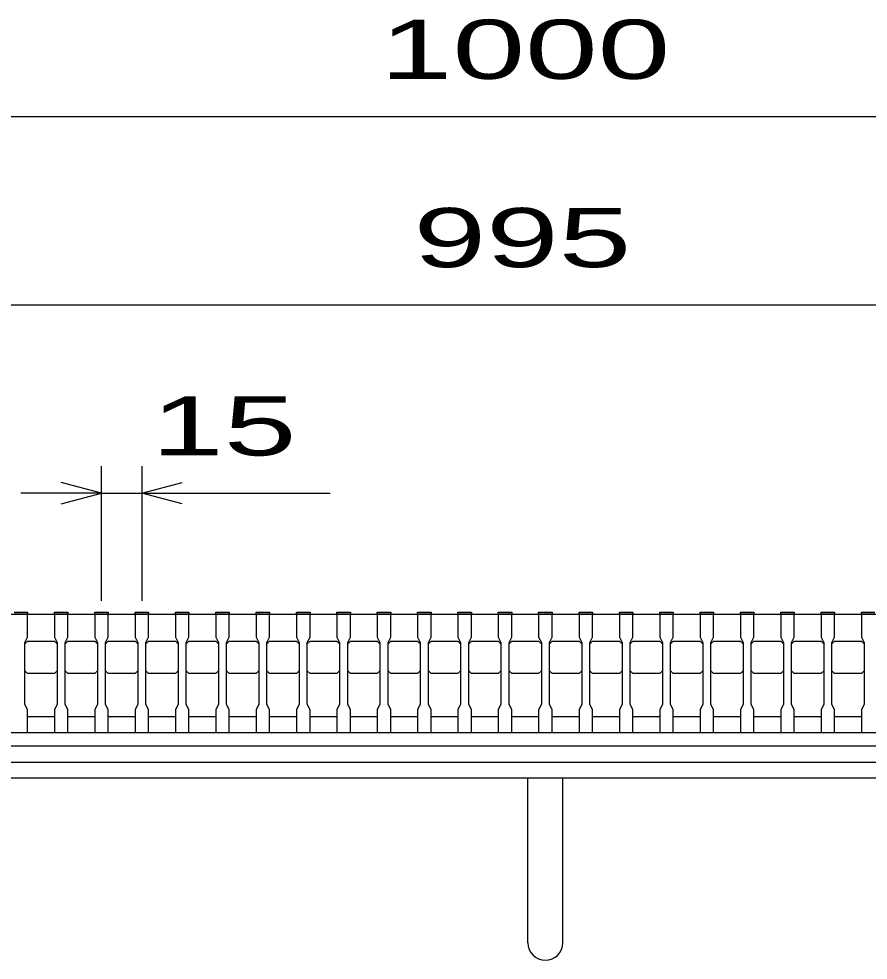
# Model space of a CAD drawing. Units: millimetres, scale not verified. Extents: x -1820 to 1731, y -1282 to 1054.
# Drawn here: x -1046.2 to -730.5, y -726.1 to -376.2 of the extents above; entities that cross this region are included whole.
import ezdxf
from ezdxf.enums import TextEntityAlignment as Align

# ---------------------------------------------------------------- set-up
doc = ezdxf.new("R2010")
doc.units = ezdxf.units.MM
doc.header["$LTSCALE"] = 10
for name, color, linetype, lineweight in [('16', 3, 'Continuous', 25), ('19', 6, 'Continuous', 25), ('22', 4, 'Continuous', 25)]:
    doc.layers.add(name, color=color, linetype=linetype, lineweight=lineweight)
doc.styles.add('ベクトル', font='')
doc.styles.get('ベクトル').set_extended_font_data('ベクトル')

msp = doc.modelspace()

# ---------------------------------------------------------------- linework, layer by layer
at = {"layer": '16'}
for p, q in [((-1348, -597.5), (-353, -597.5)), ((-1048, -596.8), (-1043, -596.8)), ((-1043, -597.5), (-1048, -597.5)), ((-1043, -596.8), (-1043, -597.5)), ((-1043, -606), (-1043, -597.5)), ((-1033, -597.5), (-1033, -596.8)), ((-1033, -596.8), (-1028, -596.8)), ((-1033, -597.5), (-1033, -606)), ((-1028, -597.5), (-1033, -597.5)), ((-1028, -596.8), (-1028, -597.5)), ((-1028, -606), (-1028, -597.5)), ((-1018, -597.5), (-1018, -596.8)), ((-1018, -596.8), (-1013, -596.8)), ((-1018, -597.5), (-1018, -606)), ((-1013, -597.5), (-1018, -597.5)), ((-1013, -596.8), (-1013, -597.5)), ((-1013, -606), (-1013, -597.5)), ((-1003, -597.5), (-1003, -596.8)), ((-1003, -596.8), (-998, -596.8)), ((-1003, -597.5), (-1003, -606)), ((-998, -597.5), (-1003, -597.5)), ((-998, -596.8), (-998, -597.5)), ((-998, -606), (-998, -597.5)), ((-988, -597.5), (-988, -596.8)), ((-988, -596.8), (-983, -596.8)), ((-988, -597.5), (-988, -606)), ((-983, -597.5), (-988, -597.5)), ((-983, -596.8), (-983, -597.5)), ((-983, -606), (-983, -597.5)), ((-973, -597.5), (-973, -596.8)), ((-973, -596.8), (-968, -596.8)), ((-973, -597.5), (-973, -606)), ((-968, -597.5), (-973, -597.5)), ((-968, -596.8), (-968, -597.5)), ((-968, -606), (-968, -597.5)), ((-958, -597.5), (-958, -596.8)), ((-958, -596.8), (-953, -596.8)), ((-958, -597.5), (-958, -606)), ((-953, -597.5), (-958, -597.5)), ((-953, -596.8), (-953, -597.5)), ((-953, -606), (-953, -597.5)), ((-943, -597.5), (-943, -596.8)), ((-943, -596.8), (-938, -596.8)), ((-943, -597.5), (-943, -606)), ((-938, -597.5), (-943, -597.5)), ((-938, -596.8), (-938, -597.5)), ((-938, -606), (-938, -597.5)), ((-928, -597.5), (-928, -596.8)), ((-928, -596.8), (-923, -596.8)), ((-928, -597.5), (-928, -606)), ((-923, -597.5), (-928, -597.5)), ((-923, -596.8), (-923, -597.5)), ((-923, -606), (-923, -597.5)), ((-913, -597.5), (-913, -596.8)), ((-913, -596.8), (-908, -596.8)), ((-913, -597.5), (-913, -606)), ((-908, -597.5), (-913, -597.5)), ((-908, -596.8), (-908, -597.5)), ((-908, -606), (-908, -597.5)), ((-898, -597.5), (-898, -596.8)), ((-898, -596.8), (-893, -596.8)), ((-898, -597.5), (-898, -606)), ((-893, -597.5), (-898, -597.5)), ((-893, -596.8), (-893, -597.5)), ((-893, -606), (-893, -597.5)), ((-883, -597.5), (-883, -596.8)), ((-883, -596.8), (-878, -596.8)), ((-883, -597.5), (-883, -606)), ((-878, -597.5), (-883, -597.5)), ((-878, -596.8), (-878, -597.5)), ((-878, -606), (-878, -597.5)), ((-868, -597.5), (-868, -596.8)), ((-868, -596.8), (-863, -596.8)), ((-868, -597.5), (-868, -606)), ((-863, -597.5), (-868, -597.5)), ((-863, -596.8), (-863, -597.5)), ((-863, -606), (-863, -597.5)), ((-853, -597.5), (-853, -596.8)), ((-853, -596.8), (-848, -596.8)), ((-853, -597.5), (-853, -606)), ((-848, -597.5), (-853, -597.5)), ((-848, -596.8), (-848, -597.5)), ((-848, -606), (-848, -597.5)), ((-838, -597.5), (-838, -596.8)), ((-838, -596.8), (-833, -596.8)), ((-838, -597.5), (-838, -606)), ((-833, -597.5), (-838, -597.5)), ((-833, -596.8), (-833, -597.5)), ((-833, -606), (-833, -597.5)), ((-823, -597.5), (-823, -596.8)), ((-823, -596.8), (-818, -596.8)), ((-823, -597.5), (-823, -606)), ((-818, -597.5), (-823, -597.5)), ((-818, -596.8), (-818, -597.5)), ((-818, -606), (-818, -597.5)), ((-808, -597.5), (-808, -596.8)), ((-808, -596.8), (-803, -596.8)), ((-808, -597.5), (-808, -606)), ((-803, -597.5), (-808, -597.5)), ((-803, -596.8), (-803, -597.5)), ((-803, -606), (-803, -597.5)), ((-793, -597.5), (-793, -596.8)), ((-793, -596.8), (-788, -596.8)), ((-793, -597.5), (-793, -606)), ((-788, -597.5), (-793, -597.5)), ((-788, -596.8), (-788, -597.5)), ((-788, -606), (-788, -597.5)), ((-778, -597.5), (-778, -596.8)), ((-778, -596.8), (-773, -596.8)), ((-778, -597.5), (-778, -606)), ((-773, -597.5), (-778, -597.5)), ((-773, -596.8), (-773, -597.5)), ((-773, -606), (-773, -597.5)), ((-763, -597.5), (-763, -596.8)), ((-763, -596.8), (-758, -596.8)), ((-763, -597.5), (-763, -606)), ((-758, -597.5), (-763, -597.5)), ((-758, -596.8), (-758, -597.5)), ((-758, -606), (-758, -597.5)), ((-748, -597.5), (-748, -596.8)), ((-748, -596.8), (-743, -596.8)), ((-748, -597.5), (-748, -606)), ((-743, -597.5), (-748, -597.5)), ((-743, -596.8), (-743, -597.5)), ((-743, -606), (-743, -597.5)), ((-733, -597.5), (-733, -596.8)), ((-733, -596.8), (-728, -596.8)), ((-733, -597.5), (-733, -606)), ((-728, -597.5), (-733, -597.5)), ((-1044, -608), (-1043, -606)), ((-1044, -608.5), (-1043, -607.5)), ((-1044, -631), (-1044, -608)), ((-1043, -607.5), (-1033, -607.5)), ((-1033, -606), (-1032, -608)), ((-1033, -607.5), (-1032, -608.5)), ((-1032, -608), (-1032, -631)), ((-1029, -608), (-1028, -606)), ((-1029, -608.5), (-1028, -607.5)), ((-1029, -631), (-1029, -608)), ((-1028, -607.5), (-1018, -607.5)), ((-1018, -606), (-1017, -608)), ((-1018, -607.5), (-1017, -608.5)), ((-1017, -608), (-1017, -631)), ((-1014, -608), (-1013, -606)), ((-1014, -608.5), (-1013, -607.5)), ((-1014, -631), (-1014, -608)), ((-1013, -607.5), (-1003, -607.5)), ((-1003, -606), (-1002, -608)), ((-1003, -607.5), (-1002, -608.5)), ((-1002, -608), (-1002, -631)), ((-999, -608), (-998, -606)), ((-999, -608.5), (-998, -607.5)), ((-999, -631), (-999, -608)), ((-998, -607.5), (-988, -607.5)), ((-988, -606), (-987, -608)), ((-988, -607.5), (-987, -608.5)), ((-987, -608), (-987, -631)), ((-984, -608), (-983, -606)), ((-984, -608.5), (-983, -607.5)), ((-984, -631), (-984, -608)), ((-983, -607.5), (-973, -607.5)), ((-973, -606), (-972, -608)), ((-973, -607.5), (-972, -608.5)), ((-972, -608), (-972, -631)), ((-969, -608), (-968, -606)), ((-969, -608.5), (-968, -607.5)), ((-969, -631), (-969, -608)), ((-968, -607.5), (-958, -607.5)), ((-958, -606), (-957, -608)), ((-958, -607.5), (-957, -608.5)), ((-957, -608), (-957, -631)), ((-954, -608), (-953, -606)), ((-954, -608.5), (-953, -607.5)), ((-954, -631), (-954, -608)), ((-953, -607.5), (-943, -607.5)), ((-943, -606), (-942, -608)), ((-943, -607.5), (-942, -608.5)), ((-942, -608), (-942, -631)), ((-939, -608), (-938, -606)), ((-939, -608.5), (-938, -607.5)), ((-939, -631), (-939, -608)), ((-938, -607.5), (-928, -607.5)), ((-928, -606), (-927, -608)), ((-928, -607.5), (-927, -608.5)), ((-927, -608), (-927, -631)), ((-924, -608), (-923, -606)), ((-924, -608.5), (-923, -607.5)), ((-924, -631), (-924, -608)), ((-923, -607.5), (-913, -607.5)), ((-913, -606), (-912, -608)), ((-913, -607.5), (-912, -608.5)), ((-912, -608), (-912, -631)), ((-909, -608), (-908, -606)), ((-909, -608.5), (-908, -607.5)), ((-909, -631), (-909, -608)), ((-908, -607.5), (-898, -607.5)), ((-898, -606), (-897, -608)), ((-898, -607.5), (-897, -608.5)), ((-897, -608), (-897, -631)), ((-894, -608), (-893, -606)), ((-894, -608.5), (-893, -607.5)), ((-894, -631), (-894, -608)), ((-893, -607.5), (-883, -607.5)), ((-883, -606), (-882, -608)), ((-883, -607.5), (-882, -608.5)), ((-882, -608), (-882, -631)), ((-879, -608), (-878, -606)), ((-879, -608.5), (-878, -607.5)), ((-879, -631), (-879, -608)), ((-878, -607.5), (-868, -607.5)), ((-868, -606), (-867, -608)), ((-868, -607.5), (-867, -608.5)), ((-867, -608), (-867, -631)), ((-864, -608), (-863, -606)), ((-864, -608.5), (-863, -607.5)), ((-864, -631), (-864, -608)), ((-863, -607.5), (-853, -607.5)), ((-853, -606), (-852, -608)), ((-853, -607.5), (-852, -608.5)), ((-852, -608), (-852, -631)), ((-849, -608), (-848, -606)), ((-849, -608.5), (-848, -607.5)), ((-849, -631), (-849, -608)), ((-848, -607.5), (-838, -607.5)), ((-838, -606), (-837, -608)), ((-838, -607.5), (-837, -608.5)), ((-837, -608), (-837, -631)), ((-834, -608), (-833, -606)), ((-834, -608.5), (-833, -607.5)), ((-834, -631), (-834, -608)), ((-833, -607.5), (-823, -607.5)), ((-823, -606), (-822, -608)), ((-823, -607.5), (-822, -608.5)), ((-822, -608), (-822, -631)), ((-819, -608), (-818, -606)), ((-819, -608.5), (-818, -607.5)), ((-819, -631), (-819, -608)), ((-818, -607.5), (-808, -607.5)), ((-808, -606), (-807, -608)), ((-808, -607.5), (-807, -608.5)), ((-807, -608), (-807, -631)), ((-804, -608), (-803, -606)), ((-804, -608.5), (-803, -607.5)), ((-804, -631), (-804, -608)), ((-803, -607.5), (-793, -607.5)), ((-793, -606), (-792, -608)), ((-793, -607.5), (-792, -608.5)), ((-792, -608), (-792, -631)), ((-789, -608), (-788, -606)), ((-789, -608.5), (-788, -607.5)), ((-789, -631), (-789, -608)), ((-788, -607.5), (-778, -607.5)), ((-778, -606), (-777, -608)), ((-778, -607.5), (-777, -608.5)), ((-777, -608), (-777, -631)), ((-774, -608), (-773, -606)), ((-774, -608.5), (-773, -607.5)), ((-774, -631), (-774, -608)), ((-773, -607.5), (-763, -607.5)), ((-763, -606), (-762, -608)), ((-763, -607.5), (-762, -608.5)), ((-762, -608), (-762, -631)), ((-759, -608), (-758, -606)), ((-759, -608.5), (-758, -607.5)), ((-759, -631), (-759, -608)), ((-758, -607.5), (-748, -607.5)), ((-748, -606), (-747, -608)), ((-748, -607.5), (-747, -608.5)), ((-747, -608), (-747, -631)), ((-744, -608), (-743, -606)), ((-744, -608.5), (-743, -607.5)), ((-744, -631), (-744, -608)), ((-743, -607.5), (-733, -607.5)), ((-733, -606), (-732, -608)), ((-733, -607.5), (-732, -608.5)), ((-732, -608), (-732, -631)), ((-1043, -619.5), (-1044, -618.5)), ((-1032, -618.5), (-1033, -619.5)), ((-1028, -619.5), (-1029, -618.5)), ((-1017, -618.5), (-1018, -619.5)), ((-1013, -619.5), (-1014, -618.5)), ((-1002, -618.5), (-1003, -619.5)), ((-998, -619.5), (-999, -618.5)), ((-987, -618.5), (-988, -619.5)), ((-983, -619.5), (-984, -618.5)), ((-972, -618.5), (-973, -619.5)), ((-968, -619.5), (-969, -618.5)), ((-957, -618.5), (-958, -619.5)), ((-953, -619.5), (-954, -618.5)), ((-942, -618.5), (-943, -619.5)), ((-938, -619.5), (-939, -618.5)), ((-927, -618.5), (-928, -619.5)), ((-923, -619.5), (-924, -618.5)), ((-912, -618.5), (-913, -619.5)), ((-908, -619.5), (-909, -618.5)), ((-897, -618.5), (-898, -619.5)), ((-893, -619.5), (-894, -618.5)), ((-882, -618.5), (-883, -619.5)), ((-878, -619.5), (-879, -618.5)), ((-867, -618.5), (-868, -619.5)), ((-863, -619.5), (-864, -618.5)), ((-852, -618.5), (-853, -619.5)), ((-848, -619.5), (-849, -618.5)), ((-837, -618.5), (-838, -619.5)), ((-833, -619.5), (-834, -618.5)), ((-822, -618.5), (-823, -619.5)), ((-818, -619.5), (-819, -618.5)), ((-807, -618.5), (-808, -619.5)), ((-803, -619.5), (-804, -618.5)), ((-792, -618.5), (-793, -619.5)), ((-788, -619.5), (-789, -618.5)), ((-777, -618.5), (-778, -619.5)), ((-773, -619.5), (-774, -618.5)), ((-762, -618.5), (-763, -619.5)), ((-758, -619.5), (-759, -618.5)), ((-747, -618.5), (-748, -619.5)), ((-743, -619.5), (-744, -618.5)), ((-732, -618.5), (-733, -619.5)), ((-1033, -619.5), (-1043, -619.5)), ((-1018, -619.5), (-1028, -619.5)), ((-1003, -619.5), (-1013, -619.5)), ((-988, -619.5), (-998, -619.5)), ((-973, -619.5), (-983, -619.5)), ((-958, -619.5), (-968, -619.5)), ((-943, -619.5), (-953, -619.5)), ((-928, -619.5), (-938, -619.5)), ((-913, -619.5), (-923, -619.5)), ((-898, -619.5), (-908, -619.5)), ((-883, -619.5), (-893, -619.5)), ((-868, -619.5), (-878, -619.5)), ((-853, -619.5), (-863, -619.5)), ((-838, -619.5), (-848, -619.5)), ((-823, -619.5), (-833, -619.5)), ((-808, -619.5), (-818, -619.5)), ((-793, -619.5), (-803, -619.5)), ((-778, -619.5), (-788, -619.5)), ((-763, -619.5), (-773, -619.5)), ((-748, -619.5), (-758, -619.5)), ((-733, -619.5), (-743, -619.5)), ((-1043, -633), (-1044, -631)), ((-1043, -641.5), (-1043, -633)), ((-1032, -631), (-1033, -633)), ((-1033, -633), (-1033, -641.5)), ((-1028, -633), (-1029, -631)), ((-1028, -641.5), (-1028, -633)), ((-1017, -631), (-1018, -633)), ((-1018, -633), (-1018, -641.5)), ((-1013, -633), (-1014, -631)), ((-1013, -641.5), (-1013, -633)), ((-1002, -631), (-1003, -633)), ((-1003, -633), (-1003, -641.5)), ((-998, -633), (-999, -631)), ((-998, -641.5), (-998, -633)), ((-987, -631), (-988, -633)), ((-988, -633), (-988, -641.5)), ((-983, -633), (-984, -631)), ((-983, -641.5), (-983, -633)), ((-972, -631), (-973, -633)), ((-973, -633), (-973, -641.5)), ((-968, -633), (-969, -631)), ((-968, -641.5), (-968, -633)), ((-957, -631), (-958, -633)), ((-958, -633), (-958, -641.5)), ((-953, -633), (-954, -631)), ((-953, -641.5), (-953, -633)), ((-942, -631), (-943, -633)), ((-943, -633), (-943, -641.5)), ((-938, -633), (-939, -631)), ((-938, -641.5), (-938, -633)), ((-927, -631), (-928, -633)), ((-928, -633), (-928, -641.5)), ((-923, -633), (-924, -631)), ((-923, -641.5), (-923, -633)), ((-912, -631), (-913, -633)), ((-913, -633), (-913, -641.5)), ((-908, -633), (-909, -631)), ((-908, -641.5), (-908, -633)), ((-897, -631), (-898, -633)), ((-898, -633), (-898, -641.5)), ((-893, -633), (-894, -631)), ((-893, -641.5), (-893, -633)), ((-882, -631), (-883, -633)), ((-883, -633), (-883, -641.5)), ((-878, -633), (-879, -631)), ((-878, -641.5), (-878, -633)), ((-867, -631), (-868, -633)), ((-868, -633), (-868, -641.5)), ((-863, -633), (-864, -631)), ((-863, -641.5), (-863, -633)), ((-852, -631), (-853, -633)), ((-853, -633), (-853, -641.5)), ((-848, -633), (-849, -631)), ((-848, -641.5), (-848, -633)), ((-837, -631), (-838, -633)), ((-838, -633), (-838, -641.5)), ((-833, -633), (-834, -631)), ((-833, -641.5), (-833, -633)), ((-822, -631), (-823, -633)), ((-823, -633), (-823, -641.5)), ((-818, -633), (-819, -631)), ((-818, -641.5), (-818, -633)), ((-807, -631), (-808, -633)), ((-808, -633), (-808, -641.5)), ((-803, -633), (-804, -631)), ((-803, -641.5), (-803, -633)), ((-792, -631), (-793, -633)), ((-793, -633), (-793, -641.5)), ((-788, -633), (-789, -631)), ((-788, -641.5), (-788, -633)), ((-777, -631), (-778, -633)), ((-778, -633), (-778, -641.5)), ((-773, -633), (-774, -631)), ((-773, -641.5), (-773, -633)), ((-762, -631), (-763, -633)), ((-763, -633), (-763, -641.5)), ((-758, -633), (-759, -631)), ((-758, -641.5), (-758, -633)), ((-747, -631), (-748, -633)), ((-748, -633), (-748, -641.5)), ((-743, -633), (-744, -631)), ((-743, -641.5), (-743, -633)), ((-732, -631), (-733, -633)), ((-733, -633), (-733, -641.5)), ((-1043, -635.5), (-1033, -635.5)), ((-1028, -635.5), (-1018, -635.5)), ((-1013, -635.5), (-1003, -635.5)), ((-998, -635.5), (-988, -635.5)), ((-983, -635.5), (-973, -635.5)), ((-968, -635.5), (-958, -635.5)), ((-953, -635.5), (-943, -635.5)), ((-938, -635.5), (-928, -635.5)), ((-923, -635.5), (-913, -635.5)), ((-908, -635.5), (-898, -635.5)), ((-893, -635.5), (-883, -635.5)), ((-878, -635.5), (-868, -635.5)), ((-863, -635.5), (-853, -635.5)), ((-848, -635.5), (-838, -635.5)), ((-833, -635.5), (-823, -635.5)), ((-818, -635.5), (-808, -635.5)), ((-803, -635.5), (-793, -635.5)), ((-788, -635.5), (-778, -635.5)), ((-773, -635.5), (-763, -635.5)), ((-758, -635.5), (-748, -635.5)), ((-743, -635.5), (-733, -635.5)), ((-1348, -641.5), (-353, -641.5)), ((-1048, -641.5), (-1043, -641.5)), ((-1033, -641.5), (-1028, -641.5)), ((-1018, -641.5), (-1013, -641.5)), ((-1003, -641.5), (-998, -641.5)), ((-988, -641.5), (-983, -641.5)), ((-973, -641.5), (-968, -641.5)), ((-958, -641.5), (-953, -641.5)), ((-943, -641.5), (-938, -641.5)), ((-928, -641.5), (-923, -641.5)), ((-913, -641.5), (-908, -641.5)), ((-898, -641.5), (-893, -641.5)), ((-883, -641.5), (-878, -641.5)), ((-868, -641.5), (-863, -641.5)), ((-853, -641.5), (-848, -641.5)), ((-838, -641.5), (-833, -641.5)), ((-823, -641.5), (-818, -641.5)), ((-808, -641.5), (-803, -641.5)), ((-793, -641.5), (-788, -641.5)), ((-778, -641.5), (-773, -641.5)), ((-763, -641.5), (-758, -641.5)), ((-748, -641.5), (-743, -641.5)), ((-733, -641.5), (-728, -641.5)), ((-353, -646.5), (-1348, -646.5)), ((-1348, -652.5), (-353, -652.5))]:
    msp.add_line(p, q, dxfattribs=at)
at = {"layer": '19'}
for p, q in [((-1350.5, -652.5), (-350.5, -652.5)), ((-350.5, -658.5), (-1350.5, -658.5)), ((-857, -719.61), (-857, -658.5)), ((-844, -719.61), (-844, -658.5))]:
    msp.add_line(p, q, dxfattribs=at)
msp.add_arc((-850.5, -719.61), 6.5, 180, 0, dxfattribs=at)
at = {"layer": '22'}
for p, q in [((-1350.5, -412.5), (-350.5, -412.5)), ((-1348, -482.5), (-353, -482.5)), ((-1015.5, -592.5), (-1015.5, -542.5)), ((-1000.5, -542.5), (-1000.5, -592.5)), ((-1015.5, -552.5), (-1030.5, -548.5)), ((-1000.5, -552.5), (-985.5, -548.5)), ((-1015.5, -552.5), (-1045.5, -552.5)), ((-1030.5, -556.5), (-1015.5, -552.5)), ((-1015.5, -552.5), (-1000.5, -552.5)), ((-985.5, -556.5), (-1000.5, -552.5)), ((-1000.5, -552.5), (-930.5, -552.5))]:
    msp.add_line(p, q, dxfattribs=at)

# ---------------------------------------------------------------- texts
at = {"layer": '22', "color": 2, "style": 'ベクトル', "width": 1.65}
for s, p in [(' 1000 ', (-925.5, -387.5)), (' 995 ', (-913, -457.5)), (' 15 ', (-1010.5, -527.5))]:
    msp.add_text(s, height=21.99, dxfattribs=at).set_placement(p, align=Align.MIDDLE_LEFT)

doc.saveas('drawing.dxf')
